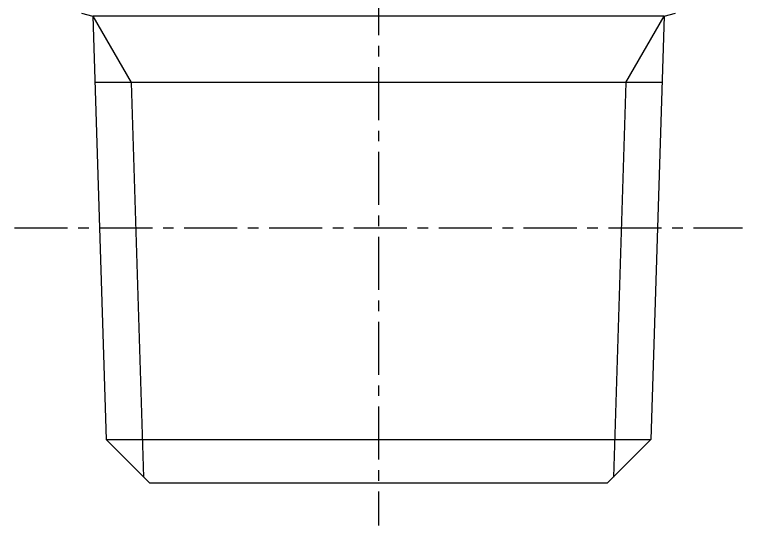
# Model space of a CAD drawing. Extents: x -14 to 110, y -23 to 72.
# Drawn here: x 92.53 to 109.69, y -3.6 to 8.44 of the extents above; entities that cross this region are included whole.
import ezdxf

# ---------------------------------------------------------------- set-up
doc = ezdxf.new("R2010")
doc.units = 0
doc.linetypes.add('CENTER', pattern=[2, 1.25, -0.25, 0.25, -0.25])
doc.layers.get('0').update_dxf_attribs({"linetype": 'CONTINUOUS'})
doc.layers.add('CENTER', color=1, linetype='CENTER')

msp = doc.modelspace()

# ---------------------------------------------------------------- linework, layer by layer
at = {"color": 7, "linetype": 'CONTINUOUS'}
for p, q in [((94.108, 8.475), (94.373, 8.404)), ((107.842, 8.404), (108.108, 8.475)), ((107.842, 8.404), (94.373, 8.404)), ((94.373, 8.404), (94.685, -1.573)), ((107.842, 8.404), (107.53, -1.573)), ((107.793, 6.837), (94.422, 6.837)), ((94.685, -1.573), (107.53, -1.573)), ((95.708, -2.596), (94.685, -1.573)), ((106.508, -2.596), (107.53, -1.573)), ((95.708, -2.596), (106.508, -2.596))]:
    msp.add_line(p, q, dxfattribs=at)
at = {"color": 3, "linetype": 'CONTINUOUS'}
for p, q in [((94.373, 8.404), (95.278, 6.837)), ((106.937, 6.837), (107.842, 8.404)), ((95.278, 6.837), (95.569, -2.457)), ((106.937, 6.837), (106.647, -2.457))]:
    msp.add_line(p, q, dxfattribs=at)
at = {"layer": 'CENTER', "color": 1, "linetype": 'CENTER'}
for p, q in [((101.108, 35.204), (101.108, -3.596)), ((92.529, 3.414), (109.686, 3.414))]:
    msp.add_line(p, q, dxfattribs=at)

doc.saveas('drawing.dxf')
